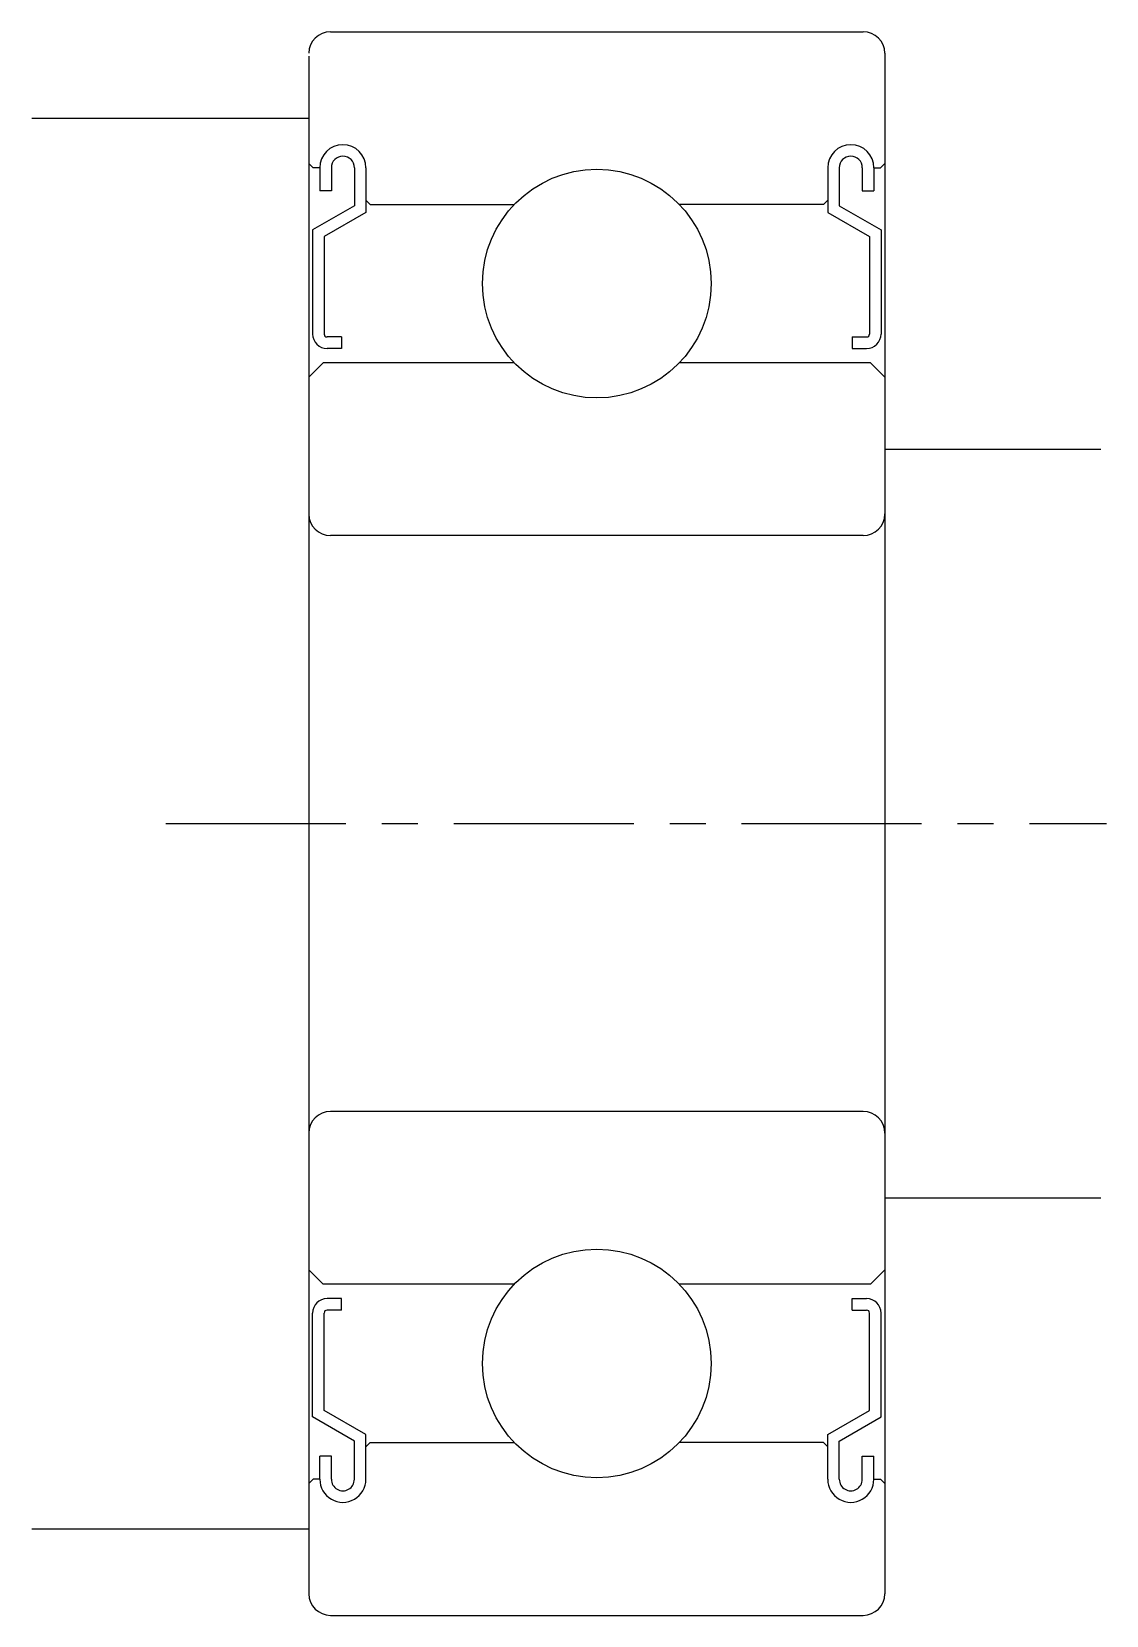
# Model space of a CAD drawing. Extents: x 87 to 121.2, y 72.2 to 100.9.
# Drawn here: x 113.77 to 121.23, y 89.94 to 100.94 of the extents above; entities outside this region: 2.
import ezdxf

# ---------------------------------------------------------------- set-up
doc = ezdxf.new("R2010")
doc.units = 0
doc.linetypes.add('CENTER', pattern=[2, 1.25, -0.25, 0.25, -0.25])
doc.linetypes.add('PHANTOM', pattern=[63.5, 31.75, -6.35, 6.35, -6.35, 6.35, -6.35])
doc.layers.get('0').update_dxf_attribs({"linetype": 'CONTINUOUS'})
doc.layers.add('CENTER', color=1, linetype='CENTER')

msp = doc.modelspace()

# ---------------------------------------------------------------- linework, layer by layer
for p, q in [((115.846, 100.943), (119.546, 100.943)), ((115.696, 100.774), (115.696, 90.093)), ((119.696, 100.793), (119.696, 90.093)), ((115.696, 100.028), (115.726, 99.998)), ((115.772, 99.998), (115.726, 99.998)), ((115.772, 99.998), (115.772, 99.838)), ((115.852, 99.998), (115.852, 99.838)), ((116.012, 99.998), (116.012, 99.733)), ((116.092, 99.998), (116.092, 99.687)), ((119.3, 99.998), (119.3, 99.687)), ((119.38, 99.998), (119.38, 99.733)), ((119.54, 99.998), (119.54, 99.838)), ((119.62, 99.998), (119.62, 99.838)), ((119.62, 99.998), (119.666, 99.998)), ((119.696, 100.028), (119.666, 99.998)), ((115.852, 99.838), (115.772, 99.838)), ((116.092, 99.773), (116.122, 99.743)), ((119.3, 99.773), (119.27, 99.743)), ((119.54, 99.838), (119.62, 99.838)), ((116.012, 99.733), (115.722, 99.566)), ((116.092, 99.687), (115.802, 99.52)), ((116.122, 99.743), (117.123, 99.743)), ((119.27, 99.743), (118.268, 99.743)), ((119.3, 99.687), (119.59, 99.52)), ((119.38, 99.733), (119.67, 99.566)), ((115.722, 99.566), (115.722, 98.843)), ((119.67, 99.566), (119.67, 98.843)), ((115.802, 99.52), (115.802, 98.843)), ((119.59, 99.52), (119.59, 98.843)), ((115.922, 98.823), (115.822, 98.823)), ((115.922, 98.823), (115.922, 98.743)), ((119.47, 98.823), (119.57, 98.823)), ((119.47, 98.823), (119.47, 98.743)), ((115.922, 98.743), (115.822, 98.743)), ((119.47, 98.743), (119.57, 98.743)), ((115.796, 98.643), (115.696, 98.543)), ((117.123, 98.643), (115.796, 98.643)), ((119.596, 98.643), (118.268, 98.643)), ((119.696, 98.543), (119.596, 98.643)), ((119.546, 97.443), (115.846, 97.443)), ((119.546, 93.443), (115.846, 93.443)), ((115.796, 92.243), (115.696, 92.343)), ((119.696, 92.343), (119.596, 92.243)), ((117.123, 92.243), (115.796, 92.243)), ((119.596, 92.243), (118.268, 92.243)), ((115.922, 92.143), (115.822, 92.143)), ((115.922, 92.063), (115.922, 92.143)), ((119.47, 92.143), (119.57, 92.143)), ((119.47, 92.063), (119.47, 92.143)), ((115.722, 91.321), (115.722, 92.043)), ((115.802, 91.367), (115.802, 92.043)), ((115.922, 92.063), (115.822, 92.063)), ((119.47, 92.063), (119.57, 92.063)), ((119.59, 91.367), (119.59, 92.043)), ((119.67, 91.321), (119.67, 92.043)), ((116.012, 91.153), (115.722, 91.321)), ((116.092, 91.199), (115.802, 91.367)), ((119.3, 91.199), (119.59, 91.367)), ((119.38, 91.153), (119.67, 91.321)), ((116.092, 90.888), (116.092, 91.199)), ((119.3, 90.888), (119.3, 91.199)), ((116.012, 90.888), (116.012, 91.153)), ((116.092, 91.113), (116.122, 91.143)), ((116.122, 91.143), (117.123, 91.143)), ((119.27, 91.143), (118.268, 91.143)), ((119.3, 91.113), (119.27, 91.143)), ((119.38, 90.888), (119.38, 91.153)), ((115.772, 90.888), (115.772, 91.048)), ((115.852, 91.048), (115.772, 91.048)), ((115.852, 90.888), (115.852, 91.048)), ((119.54, 91.048), (119.62, 91.048)), ((119.54, 90.888), (119.54, 91.048)), ((119.62, 90.888), (119.62, 91.048)), ((115.696, 90.858), (115.726, 90.888)), ((115.772, 90.888), (115.726, 90.888)), ((119.62, 90.888), (119.666, 90.888)), ((119.696, 90.858), (119.666, 90.888)), ((114.252, 90.543), (114.252, 90.543)), ((114.733, 90.543), (114.733, 90.543)), ((115.846, 89.943), (119.546, 89.943))]:
    msp.add_line(p, q)
at = {"color": 3, "linetype": 'PHANTOM'}
for p, q in [((113.771, 100.343), (115.696, 100.343)), ((119.696, 98.043), (121.196, 98.043)), ((119.696, 92.843), (121.196, 92.843)), ((113.771, 90.543), (115.696, 90.543))]:
    msp.add_line(p, q, dxfattribs=at)
for centre in [(117.696, 99.193), (117.696, 91.693)]:
    msp.add_circle(centre, 0.794)
for centre, radius, start, end in [((115.846, 100.793), 0.15, 90, 180), ((119.546, 100.793), 0.15, 360, 90), ((115.932, 99.998), 0.16, 0, 179.9999), ((119.46, 99.998), 0.16, 0, 179.9999), ((115.932, 99.998), 0.08, 0, 179.9999), ((119.46, 99.998), 0.08, 0, 179.9999), ((115.822, 98.843), 0.1, 179.9999, 270.0005), ((115.822, 98.843), 0.02, 179.9999, 270.0027), ((119.57, 98.843), 0.1, 269.9998, 0), ((119.57, 98.843), 0.02, 269.9998, 0), ((115.846, 97.593), 0.15, 180, 270), ((119.546, 97.593), 0.15, 270, 360), ((115.846, 93.293), 0.15, 90, 180), ((119.546, 93.293), 0.15, 360, 90), ((115.822, 92.043), 0.1, 90, 179.9999), ((119.57, 92.043), 0.1, 0, 90), ((115.822, 92.043), 0.02, 90, 179.9999), ((119.57, 92.043), 0.02, 0, 90), ((115.932, 90.888), 0.16, 179.9999, 0), ((115.932, 90.888), 0.08, 179.9999, 0), ((119.46, 90.888), 0.16, 179.9996, 0), ((119.46, 90.888), 0.08, 179.9993, 0), ((115.846, 90.093), 0.15, 180, 270), ((119.546, 90.093), 0.15, 270, 360)]:
    msp.add_arc(centre, radius, start, end)
at = {"layer": 'CENTER', "color": 1, "linetype": 'CENTER'}
msp.add_line((114.702, 95.443), (121.235, 95.443), dxfattribs=at)

# ---------------------------------------------------------------- texts
for p in [(86.844, 75.942), (86.844, 72.192)]:
    msp.add_text('B694ZZ', height=1).set_placement(p)

doc.saveas('drawing.dxf')
